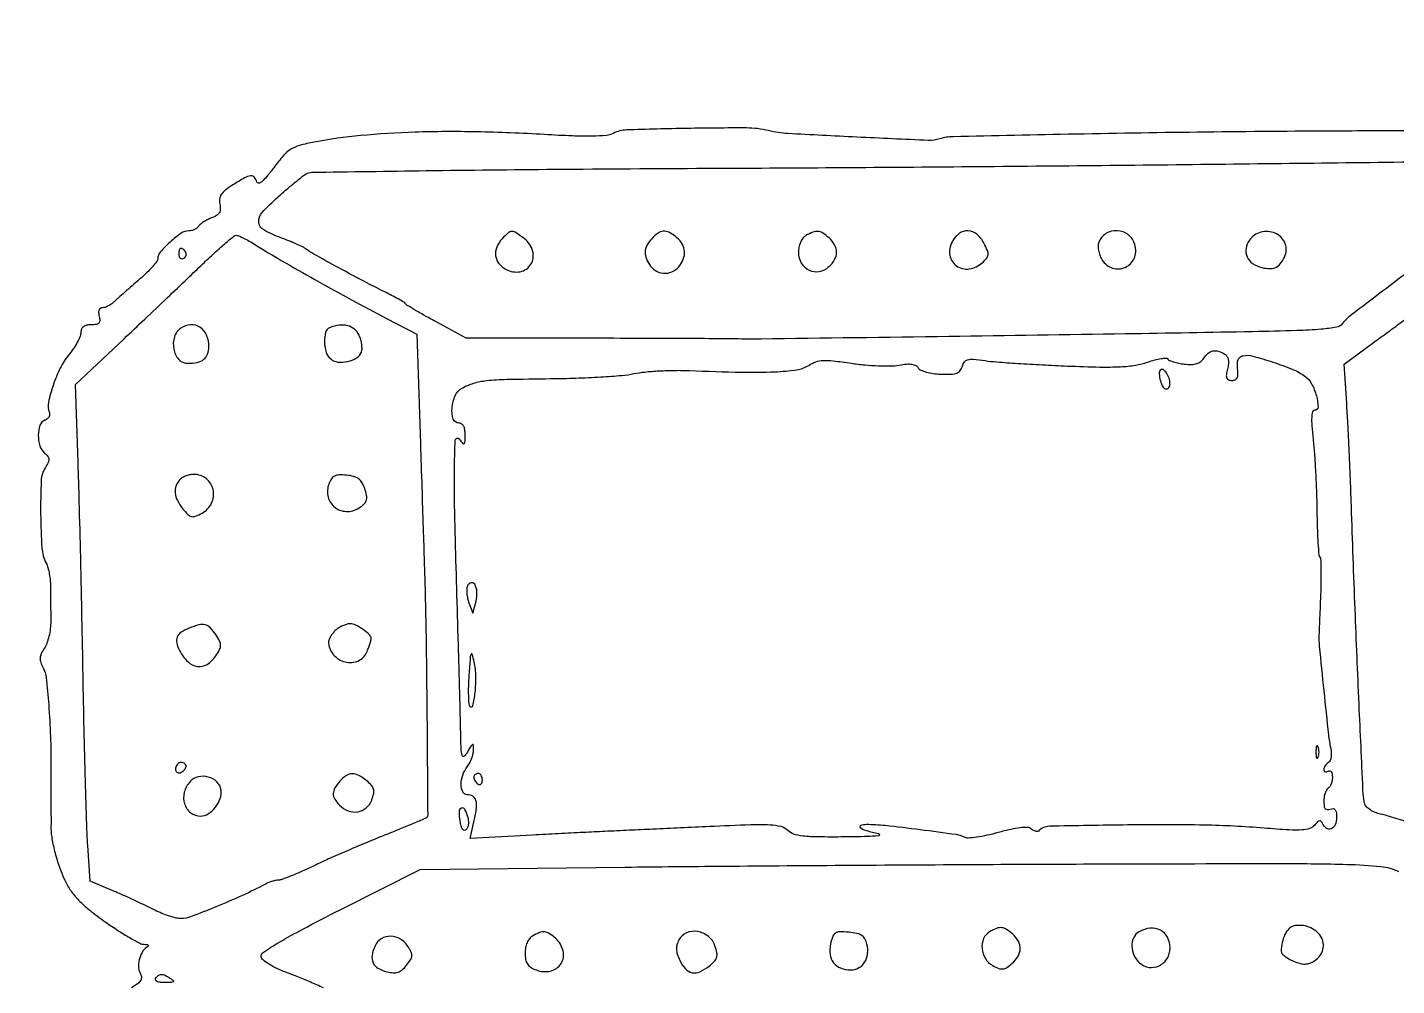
# Model space of a CAD drawing. Extents: x 0 to 2558, y 0 to 3412.
# Drawn here: x 1364.5 to 1685, y 1775.3 to 1999.6 of the extents above; entities that cross this region are included whole.
import ezdxf

# ---------------------------------------------------------------- set-up
doc = ezdxf.new("R2010")
doc.units = 0

msp = doc.modelspace()

# ---------------------------------------------------------------- linework, layer by layer
for points in [[(1286.775, 2242.902503, 0.000001), (1177.44536, 2242.627485, 0.134519)], [(1176.555032, 2242.380365, -0.000002), (1098.265318, 2241.934774, -0.000173)], [(935.98627, 1609.366085, -0.000001), (935.969595, 1631.173089, -0.000019)], [(1923.086218, 2244.376059, -0.000011), (1814.032813, 2244.041497, -0.000207)], [(1102.150613, 2258.328759, 0.000012), (1205.122254, 2258.377188, 0.008936)], [(1688.999327, 1943.360532, 0.000834), (1674.467535, 1932.337623, 0.05971), (1672.305254, 1930.241394, -0.181356), (1670.954699, 1929.449436, -0.020936), (1667.408254, 1928.986946, -0.014396), (1661.666504, 1928.647661, -0.002808), (1651.305254, 1928.392572, -0.000892), (1621.579423, 1927.880818, -0.000341), (1580.206822, 1927.270588, -0.000078), (1536.257336, 1926.659185, -0.010777), (1531, 1926.70019, 0.00594), (1528.550932, 1926.742989, 0.00024), (1519.674204, 1926.788401, 0.00042), (1509.16067, 1926.828313, 0.000298), (1497.358993, 1926.856173), (1467.217987, 1926.90939), (1460.358993, 1930.596328, -0.00416), (1457.694692, 1932.057184, -0.006025), (1455.367954, 1933.395299, -0.003276), (1453.427846, 1934.559612, -0.094872), (1453, 1934.947336, 0.095287), (1452.603491, 1935.306067, 0.006906), (1451.325, 1936.057919, 0.009467), (1449.76007, 1936.910532, 0.007015), (1448, 1937.795522, -0.008183), (1443.380359, 1940.131883, -0.003673), (1437.384383, 1943.34506, -0.002312), (1431.562218, 1946.555374, -0.033837), (1429.597586, 1947.831852, 0.049406), (1428.909482, 1948.249107, 0.007572), (1427.453004, 1948.919241, 0.0084), (1425.703483, 1949.657452, 0.007199), (1423.838173, 1950.376839, -0.03878), (1419.807681, 1952.231228, -0.251803), (1418.645036, 1954.050265, -0.206928), (1419.419151, 1956.290308, -0.026758), (1423.117368, 1959.923038, -0.004241), (1425.211069, 1961.739009, -0.005094), (1427.212067, 1963.410145, -0.004391), (1428.922839, 1964.784664, -0.033649), (1429.772335, 1965.366818, -0.130504), (1431.046511, 1965.724915, -0.000162), (1457.872006, 1966.103462, -0.001423), (1487.942296, 1966.432463, -0.000874), (1523.369951, 1966.65731, 0.000911), (1583.212619, 1967.041555, 0.000828), (1644.980677, 1967.653083, 0.000155), (1704.992899, 1968.365313, 0.033923)], [(1690.843393, 1975.490603, -0.00113), (1670.830549, 1975.363264, 0.001933), (1640.314948, 1975.120119, 0.001966), (1609.973862, 1974.641771, 0.000437), (1581.226284, 1974.050385, 0.07077), (1578.097082, 1973.536577, -0.087077), (1575.398224, 1973.18282, -0.00118), (1558.652111, 1973.949357, -0.001984), (1542.533232, 1974.789422, -0.04618), (1538, 1975.466823, 0.059877), (1532.807647, 1976.098272, 0.004833), (1519.027724, 1975.98445, 0.003066), (1504.74849, 1975.64086, 0.115816), (1501.654761, 1974.815234, -0.102413), (1500.035525, 1974.336822, -0.016673), (1496.74567, 1974.17277, -0.013922), (1492.10269, 1974.225518, -0.005101), (1485.546162, 1974.549709, 0.009801), (1469.63022, 1975.186782, 0.013215), (1455.217217, 1975.099958, 0.01478), (1442.47636, 1974.308876, 0.023499), (1431.658875, 1972.800354, 0.020252), (1428.205564, 1972.006174, 0.074502), (1426.160528, 1971.104485, 0.072914), (1424.447019, 1969.632942, 0.018878), (1422.158875, 1966.791212, -0.012273), (1420.517248, 1964.696374, -0.045501), (1419.337904, 1963.504655, -0.131849), (1418.593741, 1963.156595, -0.405755), (1418.176676, 1963.439245, 0.122476), (1417.649196, 1964.53679, 0.25576), (1416.794588, 1964.876415, 0.097609), (1415.35009, 1964.402335, 0.012996), (1412.579223, 1962.75, 0.023173), (1410.808294, 1961.51216, 0.080417), (1409.854832, 1960.496723, 0.118814), (1409.469944, 1959.464565, 0.085991), (1409.532946, 1958.234018, -0.058708), (1409.654261, 1957.087663, -0.132903), (1409.418343, 1956.255035, -0.121943), (1408.776637, 1955.610309, -0.045465), (1407.620203, 1955.045701, 0.026197), (1406.643407, 1954.614515, 0.025972), (1405.714148, 1954.082433, 0.026886), (1404.95318, 1953.532583, 0.084639), (1404.538122, 1953.061683, -0.09323), (1404.167256, 1952.655107, -0.052964), (1403.594059, 1952.311869, -0.05036), (1402.920267, 1952.078756, -0.058178), (1402.245702, 1952, 0.154627), (1400.514834, 1951.451612, 0.029837), (1397.913743, 1949.376861, 0.028781), (1395.584698, 1947.023897, 0.182678), (1395, 1945.476953, -0.165437), (1394.78319, 1944.839624, -0.016791), (1393.751563, 1943.58812, -0.019573), (1392.377801, 1942.148836, -0.014383), (1390.75, 1940.66018, 0.001555), (1389.00673, 1939.146186, 0.001583), (1387.28317, 1937.630229, 0.001536), (1385.793129, 1936.303084, 0.006551), (1384.916112, 1935.496135, -0.035939), (1384.215381, 1934.923582, -0.033061), (1383.420686, 1934.43949, -0.034708), (1382.652861, 1934.104273, -0.085772), (1382.049481, 1934, 0.148304), (1381.563196, 1933.85252, 0.155957), (1381.252357, 1933.462143, 0.106725), (1381.156603, 1932.83023, 0.048418), (1381.289749, 1932, -0.05366), (1381.440826, 1930.990551, -0.201856), (1381.221836, 1930.403445, -0.169429), (1380.613909, 1930.087143, -0.036036), (1379.40638, 1930, 0.049109), (1378.334092, 1929.894427, 0.110063), (1377.589471, 1929.56589, 0.137315), (1377.154318, 1929.008784, 0.097857), (1377, 1928.227844, -0.099051), (1376.818351, 1927.319895, -0.02506), (1376.167216, 1925.954642, -0.024569), (1375.250126, 1924.439394, -0.022635), (1374.16499, 1922.977844, 0.056587), (1372.174736, 1919.878677, 0.033322), (1370.494296, 1915.804373, 0.031383), (1369.437085, 1911.859221, 0.142321), (1369.633964, 1909.511492, -0.123474), (1369.697525, 1908.987461, -0.100775), (1369.516147, 1908.450711, -0.090824), (1369.116115, 1907.983318, -0.078999), (1368.557471, 1907.660427, 0.222133), (1367.424482, 1906.485482, 0.081556), (1367.030912, 1904.155009, 0.076368), (1367.403223, 1901.655907, 0.145448), (1368.52253, 1899.981302, -0.048988), (1369.275919, 1899.219999, -0.159136), (1369.527304, 1898.565376, -0.12843), (1369.368729, 1897.800538, -0.027414), (1368.694762, 1896.608857, 0.132394), (1367.7173, 1893.517751, 0.012954), (1367.582237, 1885.622508, 0.014193), (1367.874747, 1877.759678, 0.106861), (1368.891972, 1874.201852, -0.058072), (1369.287147, 1873.199046, -0.021106), (1369.616958, 1871.704277, -0.020596), (1369.843222, 1870.022971, -0.023104), (1369.918923, 1868.392163, 0.000618), (1369.921444, 1866.61711, 0.000359), (1369.928633, 1864.486228, 0.000359), (1369.938902, 1862.350894, 0.000606), (1369.950965, 1860.560954, -0.033633), (1369.851341, 1858.882615, -0.026773), (1369.526328, 1857.097167, -0.027496), (1369.04322, 1855.469783, -0.05919), (1368.461412, 1854.300764, 0.034933), (1367.739693, 1853.011111, 0.093319), (1367.475763, 1851.995563, 0.09886), (1367.606245, 1850.989036, 0.042309), (1368.150037, 1849.73981, -0.096784), (1368.871765, 1847.424438, -0.007763), (1369.472926, 1841.025676, -0.010837), (1369.88888, 1833.668317, -0.01062), (1369.989496, 1826.25, 0.000428), (1369.961049, 1822.080166, 0.001554), (1369.953476, 1819.430789, 0.002414), (1369.963092, 1817.537671, 0.004466), (1369.992063, 1816, -0.003208), (1370.010374, 1815.142706, -0.002578), (1370.0194, 1814.220313, -0.002605), (1370.018906, 1813.36774, -0.006652), (1370.007111, 1812.75, 0.047811), (1370.172676, 1810.131904, 0.022092), (1370.860781, 1806.78689, 0.021375), (1371.915157, 1803.251023, 0.024943), (1373.222781, 1800, 0.043374), (1374.623068, 1797.548592, 0.041652), (1376.442338, 1795.339526, 0.032344), (1378.993934, 1793.037887, 0.013368), (1382.718568, 1790.25, 0.00976), (1385.682918, 1788.2381, 0.013063), (1388.452365, 1786.537689, 0.010245), (1390.806543, 1785.239256, 0.119167), (1391.819026, 1784.984687, -0.028674), (1392.489107, 1784.9401, -0.202905), (1392.765394, 1784.780383, -0.363057), (1392.753682, 1784.547481, -0.06045), (1392.384781, 1784.234687, 0.120887), (1391.329762, 1783.096887, 0.070144), (1390.657259, 1781.347478, 0.070553), (1390.497298, 1779.493574, 0.127064), (1390.956291, 1778.048643, -0.130976), (1391.198675, 1777.264747, -0.152753), (1390.9962, 1776.514959, -0.089329), (1390.265789, 1775.723174, -0.025288), (1388.873344, 1774.776782, -0.024888)], [(1687.042559, 1813.752595, 0.007121), (1684.880503, 1814.467857, 0.007207), (1682.838914, 1815.078951, 0.016967), (1681.295329, 1815.46077, -0.043408), (1680.033598, 1815.844611, -0.046803), (1678.890419, 1816.433416, -0.051928), (1678.02099, 1817.126372, -0.129401), (1677.608577, 1817.819499, -0.058127), (1677.223211, 1820.159178, -0.000421), (1676.305441, 1839.976711, -0.001669), (1675.380209, 1861.942293, -0.001272), (1674.508614, 1886, 0.001563), (1674.251335, 1892.989063, 0.00134), (1673.937765, 1900.345194, 0.001349), (1673.616965, 1907.026229, 0.003869), (1673.345704, 1911.664491), (1672.738537, 1920.828982), (1681.119269, 1926.938945, 0.000945), (1684.438439, 1929.368402, 0.001217), (1687.478902, 1931.614111, 0.000925)], [(1433.803826, 1774.799832, 0.003466), (1430.650834, 1776.158248, 0.003482), (1427.545521, 1777.445261, 0.006523), (1425.013477, 1778.435792, -0.021111), (1422.890882, 1779.338383, -0.028093), (1421.051937, 1780.344079, -0.02789), (1419.667979, 1781.316279, -0.18004), (1419.231863, 1782.033415, -0.302518), (1419.673601, 1783.085802, -0.011993), (1423.37994, 1785.419138, -0.013559), (1428.939653, 1788.534597, -0.003941), (1437.671132, 1793.033415), (1456.405492, 1802.5), (1504.452746, 1803.053914, -0.000833), (1527.424486, 1803.280459, -0.000383), (1557.344321, 1803.502717, -0.00038), (1588.818124, 1803.688479, -0.000526), (1617.038558, 1803.803914, -0.000482), (1658.550123, 1803.889984, -0.006863), (1673.376689, 1803.702901, -0.017532), (1681.34363, 1803.21308, -0.094029), (1685.5, 1802, 0.012247)]]:
    msp.add_lwpolyline(points, format="xyb")
for points in [[(1417.867839, 1948.75, 0.007828), (1423.93548, 1945.092583, 0.003773), (1431.816937, 1940.587738, 0.003658), (1440.367839, 1935.867436, 0.004217), (1448.592234, 1931.494941), (1455.684467, 1927.800743), (1456.50565, 1902.150372, -0.000036), (1456.832251, 1891.925769, -0.000045), (1457.134384, 1882.419172, -0.000036), (1457.386799, 1874.43626, -0.000339), (1457.492868, 1871, -0.003919), (1457.82083, 1856.323136, -0.001678), (1458.039531, 1836.707489, -0.00011), (1458.202026, 1815.254155, -0.214291), (1457.932095, 1814.641234, -0.083356), (1457.56495, 1814.407235, -0.000944), (1454.867551, 1813.269293, -0.00288), (1451.737897, 1811.977101, -0.00187), (1448.106377, 1810.517925, 0.0044), (1443.993044, 1808.84093, 0.003093), (1439.392919, 1806.884574, 0.00312), (1435.012931, 1804.957223, 0.006531), (1431.634588, 1803.392119, -0.006583), (1428.829284, 1802.092849, -0.008881), (1426.256174, 1800.996435, -0.006428), (1424.085723, 1800.149128, -0.090075), (1423.264643, 1800, 0.051562), (1422.647303, 1799.936167, 0.022032), (1421.842246, 1799.730497, 0.021519), (1420.995969, 1799.433792, 0.026465), (1420.236431, 1799.082544, -0.014504), (1414.861276, 1796.439022, -0.009885), (1408.609387, 1793.73443, -0.006397), (1402.709631, 1791.407145, -0.090984), (1400.490709, 1791, -0.057834), (1399.345008, 1791.132965, -0.019939), (1397.735806, 1791.579969, -0.019506), (1395.985308, 1792.218608, -0.021403), (1394.344501, 1792.974363, 0.00703), (1392.474215, 1793.901864, 0.003073), (1389.969036, 1795.081771, 0.00304), (1387.293178, 1796.302323, 0.004057), (1384.847962, 1797.37601), (1379.195924, 1799.803295), (1378.622428, 1808.151648, -0.008925), (1378.369466, 1813.133028, -0.00129), (1378.061204, 1823.300796, -0.001462), (1377.762824, 1835.327671, -0.00125), (1377.517212, 1848, 0.000868), (1377.267786, 1861.39784, 0.000728), (1376.957864, 1875.608058, 0.000734), (1376.636669, 1888.593847, 0.002019), (1376.359719, 1897.750837), (1375.733948, 1916.001674), (1387.113975, 1926.750837, 0.00047), (1391.983996, 1931.359547, 0.000379), (1397.20825, 1936.320315, 0.000383), (1402.02493, 1940.908033, 0.000985), (1405.497001, 1944.233214, -0.005756), (1408.244576, 1946.814739, -0.008684), (1410.701947, 1948.993477, -0.004272), (1412.818687, 1950.774421, -0.169569), (1413.381966, 1950.983214, -0.10942), (1413.908484, 1950.877063, -0.01125), (1415.063502, 1950.334132, -0.013593), (1416.423233, 1949.610444, -0.010458)], [(1475.654988, 1950.171259, 0.083972), (1474.376871, 1948.168471, 0.132287), (1474.099151, 1946.160175, 0.140211), (1474.866705, 1944.365978, 0.099465), (1476.565101, 1942.965159, 0.170047), (1479.864279, 1942.451255, 0.216197), (1482.365599, 1944.192725, 0.206064), (1482.773482, 1947.304516, 0.161128), (1480.842595, 1950.153618, 0.016763), (1478.90646, 1951.542133, 0.147359), (1477.909207, 1951.846268, 0.182903), (1477.016248, 1951.51178, 0.028763)], [(1510.654988, 1950.171259, 0.061656), (1509.526418, 1948.564775, 0.112553), (1509.108736, 1947.026227, 0.112158), (1509.398652, 1945.454931, 0.060942), (1510.392046, 1943.75, 0.117734), (1511.954097, 1942.468376, 0.126915), (1513.882795, 1942.076943, 0.122557), (1515.811923, 1942.665553, 0.105322), (1517.367857, 1944.114802, 0.084056), (1518.192508, 1945.851595, 0.114069), (1518.276251, 1947.579674, 0.108455), (1517.58744, 1949.232788, 0.070544), (1516.169134, 1950.75, 0.060644), (1514.660624, 1951.689642, 0.135958), (1513.340576, 1951.910379, 0.130097), (1512.056706, 1951.422263, 0.053345)], [(1546.75, 1950.919901, 0.095942), (1546.041599, 1950.300199, 0.062044), (1545.482708, 1949.361151, 0.055711), (1545.121724, 1948.200864, 0.047615), (1545, 1946.925559, 0.134336), (1545.674672, 1944.459746, 0.152111), (1547.48911, 1942.820417, 0.154633), (1549.889022, 1942.516429, 0.139577), (1552.139854, 1943.626566, 0.079807), (1553.457533, 1945.269569, 0.128705), (1553.917127, 1946.992533, 0.129517), (1553.472728, 1948.71195, 0.081356), (1552.171259, 1950.345012, 0.037623), (1550.726429, 1951.46717, 0.120451), (1549.586946, 1951.877178, 0.120862), (1548.389114, 1951.714594, 0.038005)], [(1580.965159, 1949.434899, 0.16479), (1580.443175, 1946.295327, 0.20378), (1582.014062, 1943.811554, 0.189523), (1585.006239, 1943.110344, 0.148874), (1588.045362, 1944.541052, 0.036619), (1589.065958, 1945.610503, 0.152025), (1589.398768, 1946.426914, 0.121462), (1589.246621, 1947.391788, 0.01978), (1588.437217, 1949.12141, 0.099117), (1586.768236, 1951.207219, 0.165599), (1584.694139, 1952.012042, 0.173052), (1582.626961, 1951.370824, 0.109411)], [(1615.950415, 1950.440253, 0.071061), (1615.413603, 1949.566341, 0.081743), (1615.175614, 1948.617837, 0.069257), (1615.2367, 1947.519986, 0.035761), (1615.598094, 1946.190253, 0.167241), (1617.504428, 1943.775504, 0.181123), (1620.424148, 1943.14481, 0.186086), (1622.982551, 1944.58793, 0.174039), (1624, 1947.422445, 0.152592), (1623.174621, 1950.064009, 0.152777), (1620.992482, 1951.764209, 0.154759), (1618.253022, 1951.905699, 0.156918)], [(1650.604263, 1949.845394, 0.111065), (1649.791661, 1947.867338, 0.148124), (1650.033496, 1945.951159, 0.1373), (1651.32955, 1944.388943, 0.090106), (1653.472029, 1943.417664, 0.060022), (1655.419499, 1943.170966, 0.124947), (1656.894991, 1943.535957, 0.12271), (1658.034658, 1944.566808, 0.056787), (1658.959318, 1946.352327, 0.205744), (1658.835767, 1949.332214, 0.183918), (1656.579229, 1951.475929, 0.165389), (1653.262889, 1951.702396, 0.176848)], [(1401.457295, 1947.069098, -0.108373), (1401.598899, 1946.665803, -0.099685), (1401.565079, 1946.22714, -0.095498), (1401.360589, 1945.820631, -0.090427), (1401.016312, 1945.510081, -0.136093), (1400.63036, 1945.397824, -0.190788), (1400.298542, 1945.524436, -0.140899), (1400.074611, 1945.890269, -0.067432), (1400, 1946.440983, -0.039415), (1400.085158, 1947.519563, -0.25701), (1400.407182, 1947.933879, -0.315493), (1400.86686, 1947.838655, -0.050477)], [(1400.412284, 1929.234687, 0.171247), (1398.904665, 1927.199363, 0.121859), (1398.744972, 1924.3411, 0.134083), (1399.920553, 1921.927747, 0.216002), (1401.967903, 1921, 0.049383), (1404.250519, 1921.225995, 0.116225), (1405.79786, 1921.933358, 0.140786), (1406.688884, 1923.153187, 0.088011), (1407, 1924.906989, 0.102661), (1406.443403, 1927.589273, 0.146115), (1404.886256, 1929.44029, 0.162674), (1402.705457, 1930.017421, 0.133342)], [(1435.25, 1929.337719, 0.238118), (1434.291185, 1928.243939, 0.071257), (1434.040606, 1925.97382, 0.067547), (1434.447576, 1923.562893, 0.144993), (1435.487014, 1922.010777, 0.149471), (1437.17779, 1921.30393, 0.079163), (1439.466765, 1921.438596, 0.08056), (1441.559382, 1922.268435, 0.168077), (1442.674279, 1923.593569, 0.087268), (1442.822347, 1924.353983, 0.037216), (1442.763938, 1925.392578, 0.035368), (1442.534236, 1926.518307, 0.038903), (1442.152898, 1927.56377, 0.111891), (1441.069058, 1928.988363, 0.111969), (1439.477221, 1929.806097, 0.096091), (1437.482432, 1929.925827, 0.063054)], [(1644.80799, 1923.13983, -0.11828), (1645.323019, 1922.608834, -0.088376), (1645.610053, 1921.842484, -0.068897), (1645.65421, 1920.850882, -0.038226), (1645.449582, 1919.655143, 0.025275), (1645.182061, 1918.303276, 0.128067), (1645.265643, 1917.545949, 0.216417), (1645.675337, 1917.14076, 0.088633), (1646.463157, 1917, 0.104093), (1647.228167, 1917.161008, 0.175369), (1647.697149, 1917.608619, 0.113405), (1647.89203, 1918.420217, 0.031761), (1647.821566, 1919.731445, -0.037355), (1647.767932, 1920.992303, -0.093813), (1647.967233, 1921.886736, -0.131039), (1648.423838, 1922.466739, -0.11302), (1649.134322, 1922.782492, -0.114923), (1651.357746, 1922.70303, -0.013973), (1656.066661, 1921.284947, -0.01704), (1660.740969, 1919.55464, -0.057715), (1663.585348, 1917.986272, -0.116506), (1665.128546, 1916.225418, -0.053454), (1666.270053, 1913.374458, -0.06407), (1666.644544, 1910.829027, -0.419527), (1665.830395, 1910, 0.336956), (1665.353709, 1909.63761, 0.054982), (1665.155379, 1908.415744, 0.032255), (1665.182544, 1906.392534, 0.009088), (1665.485434, 1903.25, -0.010831), (1665.791647, 1899.952633, -0.004525), (1666.067764, 1895.496813, -0.004474), (1666.277515, 1890.720885, -0.005785), (1666.380038, 1886.334895, 0.004866), (1666.464777, 1882.400119, 0.007486), (1666.622192, 1878.9979, 0.003139), (1666.817354, 1876.110347, 0.179435), (1667.035936, 1875.632293, -0.18777), (1667.240242, 1875.165708, -0.004739), (1667.31555, 1872.815324, -0.009511), (1667.325436, 1870.016141, -0.006265), (1667.235224, 1866.797397, 0.000031), (1667.103506, 1863.545964, 0.000043), (1666.986363, 1860.643611, 0.000025), (1666.887896, 1858.19561, 0.000593), (1666.860777, 1857.5, 0.033898), (1666.942522, 1854.775106, 0.001203), (1667.992942, 1844.323407, 0.001398), (1669.084365, 1834.003548, 0.027734), (1669.602158, 1830.867217, -0.041387), (1669.748323, 1829.801851, -0.051532), (1669.699043, 1828.804156, -0.060328), (1669.475851, 1828.006518, -0.157245), (1669.09417, 1827.5582, 0.059207), (1668.675636, 1827.225353, 0.050634), (1668.321412, 1826.78686, 0.053081), (1668.080066, 1826.314368, 0.091802), (1668, 1825.881966, 0.117858), (1668.079239, 1825.550471, 0.186277), (1668.29375, 1825.357263, 0.154201), (1668.617617, 1825.338175, 0.076764), (1669, 1825.5, -0.195087), (1669.378235, 1825.564242, -0.183858), (1669.70625, 1825.348987, -0.1076), (1669.928341, 1824.840809, -0.049451), (1670, 1824.118034, -0.045566), (1669.925948, 1823.307139, -0.045713), (1669.70625, 1822.523987, -0.049743), (1669.383658, 1821.879804, -0.113876), (1669, 1821.5, 0.129543), (1668.615557, 1821.095167, 0.045759), (1668.29375, 1820.355694, 0.041688), (1668.073857, 1819.44003, 0.038107), (1668, 1818.472368, 0.034592), (1668.076515, 1817.367727, 0.13767), (1668.345908, 1816.751173, 0.217515), (1668.813553, 1816.521289, 0.099056), (1669.5, 1816.638374, -0.105503), (1670.193626, 1816.747593, -0.223804), (1670.661354, 1816.495463, -0.129766), (1670.926799, 1815.826907, -0.029975), (1671, 1814.606989, -0.106749), (1670.648208, 1812.978014, -0.191149), (1669.677496, 1812.041125, -0.253562), (1668.547652, 1812.162172, -0.153376), (1667.698085, 1813.25, 0.093146), (1667.399262, 1813.743565, 0.262322), (1667.030622, 1813.868824, 0.143305), (1666.551007, 1813.625072, 0.026976), (1665.864752, 1812.905895, -0.133524), (1664.678689, 1812.099194, -0.067658), (1662.894236, 1811.74361, -0.031115), (1659.912912, 1811.745482, -0.004781), (1654, 1812.174322, 0.015922), (1639.98677, 1812.877249, 0.007744), (1622.064469, 1812.927237, 0.002401), (1603.751863, 1812.606696, 0.193122), (1601.170049, 1811.503383, -0.196017), (1600.897806, 1811.388834, -0.074462), (1600.48186, 1811.44639, -0.059062), (1599.994992, 1811.654615, -0.042675), (1599.509787, 1811.991878, 0.166381), (1598.6312, 1812.325576, 0.035607), (1596.977043, 1812.262785, 0.028134), (1594.715801, 1811.885378, 0.012216), (1591.758546, 1811.142653, -0.014289), (1589.141829, 1810.496972, -0.018772), (1586.719682, 1810.066705, -0.016486), (1584.711715, 1809.854488, -0.142521), (1583.840768, 1810.040861, 0.089192), (1581.9766, 1810.650428, 0.002442), (1573.467766, 1811.790872, 0.004935), (1565.325788, 1812.76011, 0.027161), (1560.912894, 1813, 0.078186), (1559.540191, 1812.784027, 0.614515), (1559.463789, 1812.300263, 0.091027), (1560.910284, 1811.612495, 0.017684), (1563.738957, 1810.959376, -0.367246), (1563.979422, 1810.659159, -0.375254), (1563.721472, 1810.380355, -0.02056), (1560.996775, 1810.202639, -0.003543), (1555.821429, 1810.114999, -0.005136), (1549.544056, 1810.117667, -0.026059), (1546.053736, 1810.337159, -0.048814), (1543.878288, 1810.806436, -0.11941), (1542.489064, 1811.653793, 0.137792), (1540.926238, 1812.531132, 0.047489), (1538.337288, 1812.903293, 0.020938), (1533.841151, 1812.930245, 0.002664), (1524.167635, 1812.531422, -0.000091), (1517.419726, 1812.218424, -0.000102), (1510.927368, 1811.919797, -0.000094), (1505.400231, 1811.667738, -0.000551), (1502.5, 1811.539226, 0.001529), (1499.682893, 1811.408879, 0.000306), (1494.659447, 1811.157972, 0.000323), (1488.813095, 1810.858587, 0.000302), (1482.830033, 1810.544703), (1468.160066, 1809.766212), (1469.099463, 1813.94716, 0.02318), (1469.619866, 1816.896274, 0.099261), (1469.496376, 1818.668636, 0.192913), (1468.76572, 1819.632604, 0.136099), (1467.440983, 1820, -0.288393), (1466.418034, 1820.643546, -0.113445), (1466.035754, 1822.338921, -0.081119), (1466.408012, 1824.560357, -0.080081), (1467.468197, 1826.55887, 0.042156), (1468.030097, 1827.448583, 0.030819), (1468.504044, 1828.517293, 0.0314), (1468.828804, 1829.593729, 0.058078), (1468.932761, 1830.5, 0.016935), (1468.893243, 1831.607007, 0.494518), (1468.688911, 1831.741681, 0.17521), (1468.368287, 1831.480991, 0.005481), (1467.5, 1830, -0.077579), (1466.722481, 1829.026947, -0.563169), (1466.260576, 1829.161776, -0.057545), (1466.033795, 1830.703684, -0.002668), (1465.89748, 1836, 0.001096), (1465.804114, 1840.132607, 0.000465), (1465.661586, 1845.675, 0.00046), (1465.498477, 1851.592146, 0.000601), (1465.337922, 1857, -0.001155), (1464.597312, 1882.912172, -0.007774), (1464.4595, 1895.770792, -0.011855), (1464.66696, 1903.038396, -0.699164), (1465.561598, 1903.313395, 0.012567), (1466.417588, 1902.241385, 0.381919), (1466.731429, 1902.196454, 0.240358), (1466.924256, 1902.539907, 0.007062), (1466.968197, 1904.25, 0.038784), (1466.889612, 1905.439601, 0.086943), (1466.608397, 1906.296967, 0.126574), (1466.136915, 1906.81105, 0.145204), (1465.5, 1907, -0.324867), (1464.183003, 1907.956663, -0.10175), (1463.895192, 1910.526123, -0.081963), (1464.654984, 1913.443042, -0.161329), (1466.25, 1915.195929, -0.054922), (1468.941047, 1916.342839, -0.046754), (1471.967811, 1916.955473, -0.021495), (1476.707007, 1917.255787, -0.002693), (1487, 1917.409312, 0.006152), (1492.917979, 1917.538538, 0.006547), (1498.709375, 1917.812272, 0.006262), (1503.683639, 1918.175278, 0.029915), (1506.5, 1918.587063, -0.026723), (1508.973282, 1918.964817, -0.010768), (1512.38125, 1919.22636, -0.010619), (1516.070762, 1919.351193, -0.013238), (1519.5, 1919.303557, 0.004568), (1531.674276, 1918.923252, 0.016461), (1539.437908, 1919.007298, 0.023655), (1544.614986, 1919.479952, 0.110874), (1547.397283, 1920.524654, -0.060946), (1549.047783, 1921.338899, -0.071884), (1550.755831, 1921.672774, -0.041847), (1553.129654, 1921.591728, -0.008166), (1557.3741, 1921.019084, 0.014336), (1560.511288, 1920.635174, 0.013311), (1563.743913, 1920.419955, 0.013429), (1566.628178, 1920.382451, 0.042924), (1568.54133, 1920.573731, -0.022905), (1570.277147, 1920.817714, -0.058584), (1571.544396, 1920.788316, -0.087227), (1572.44273, 1920.496347, -0.133018), (1573.037666, 1919.939056, 0.152199), (1573.643586, 1919.412808, 0.035536), (1574.926963, 1918.955913, 0.033156), (1576.556849, 1918.617554, 0.026168), (1578.352171, 1918.462634, 0.016285), (1580.761824, 1918.459777, 0.080066), (1582.092725, 1918.717356, 0.143172), (1582.880216, 1919.298036, 0.099131), (1583.367945, 1920.299021, -0.092762), (1583.856086, 1921.333822, -0.177123), (1584.607714, 1921.841906, -0.084105), (1585.925507, 1921.942245, -0.011332), (1588.693935, 1921.623913, 0.015101), (1591.421613, 1921.331079, 0.002954), (1596.347593, 1920.981539, 0.003133), (1602.096237, 1920.643898, 0.002898), (1608, 1920.368557, 0.004922), (1615.561784, 1920.134328, 0.017353), (1620.424104, 1920.200359, 0.02687), (1623.915793, 1920.557779, 0.045644), (1626.760942, 1921.275056, -0.01852), (1628.42846, 1921.792979, -0.02824), (1629.911171, 1922.105365, -0.027194), (1631.083065, 1922.219173, -0.271291), (1631.501674, 1921.997292, 0.158054), (1631.884682, 1921.672254, 0.02416), (1632.839847, 1921.332354, 0.025005), (1634.045638, 1921.032707, 0.019341), (1635.383411, 1920.823818, 0.030835), (1637.045251, 1920.733044, 0.072955), (1638.267638, 1920.921209, 0.094656), (1639.184315, 1921.406785, 0.084366), (1639.901154, 1922.21333, -0.078372), (1640.887594, 1923.350195, -0.128978), (1642.030747, 1923.89279, -0.122263), (1643.338114, 1923.818587, -0.066393)], [(1629.790457, 1919.457124, 0.218694), (1629.451828, 1918.543058, 0.053395), (1629.750882, 1916.922729, 0.054019), (1630.373479, 1915.438291, 0.272922), (1631.116631, 1915, 0.140899), (1631.452271, 1915.096498, 0.101319), (1631.736012, 1915.367188, 0.086085), (1631.924352, 1915.772237, 0.069045), (1631.984687, 1916.25, 0.080321), (1631.761559, 1917.530282, 0.066895), (1631.139652, 1918.765478, 0.092595), (1630.393446, 1919.512742, 0.361305)], [(1400.2, 1893.8, 0.110038), (1399.290893, 1892.369748, 0.112173), (1399.083352, 1890.69915, 0.092295), (1399.624663, 1888.843841, 0.053227), (1400.892589, 1886.88432, 0.026234), (1402.072575, 1885.574015, 0.145747), (1402.896507, 1885.128416, 0.14812), (1403.822877, 1885.209951, 0.027383), (1405.392589, 1885.942515, 0.15898), (1407.598927, 1888.244995, 0.165164), (1407.979725, 1891.366707, 0.17263), (1406.386853, 1893.977149, 0.171921), (1403.5, 1895, 0.049362), (1402.607922, 1894.911715, 0.037889), (1401.664375, 1894.6475, 0.038897), (1400.811593, 1894.259976, 0.070395)], [(1435.086575, 1892.813996, 0.155219), (1434.894223, 1889.693924, 0.174115), (1436.564741, 1887.205326, 0.170268), (1439.471165, 1886.31409, 0.148991), (1442.4845, 1887.365008, 0.048978), (1443.467191, 1888.24311, 0.130774), (1443.900563, 1889.068284, 0.110626), (1443.903789, 1890.087396, 0.029783), (1443.459188, 1891.652748, 0.048063), (1442.804395, 1893.071727, 0.100655), (1441.99811, 1893.974461, 0.095789), (1440.875335, 1894.517023, 0.040661), (1439.223395, 1894.813996, 0.031266), (1437.520026, 1894.872079, 0.105869), (1436.44517, 1894.609752, 0.130044), (1435.696542, 1893.967627, 0.058476)], [(1467.496676, 1868.851933, 0.08095), (1467.342964, 1868.11213, 0.03372), (1467.367611, 1867.089719, 0.03225), (1467.542807, 1865.975761, 0.03597), (1467.856172, 1864.934716), (1468.784556, 1862.5), (1469.519062, 1865.323216, 0.07787), (1469.732223, 1867.467207, 0.116546), (1469.19925, 1869.263874, 0.346804), (1468.325344, 1869.615688, 0.234002)], [(1402.352327, 1859.006691, 0.051573), (1400.501816, 1858.027826, 0.144879), (1399.574788, 1856.912432, 0.158544), (1399.449319, 1855.540573, 0.065471), (1400.10346, 1853.770667, 0.077397), (1402.047391, 1851.15573, 0.158421), (1404.308903, 1850.027314, 0.181426), (1406.583498, 1850.51298, 0.105754), (1408.591957, 1852.5, 0.024542), (1409.492593, 1854.033744, 0.121059), (1409.73002, 1855, 0.121059), (1409.492593, 1855.966256, 0.024542), (1408.591957, 1857.5, 0.048106), (1407.320871, 1859.084188, 0.141316), (1406.117638, 1859.769457, 0.123186), (1404.629248, 1859.757249, 0.032551)], [(1436.571429, 1858.428571, 0.02868), (1435.970017, 1857.753904, 0.030303), (1435.461607, 1857.026671, 0.031796), (1435.104628, 1856.350849, 0.105993), (1435, 1855.86283, 0.173638), (1436.076599, 1852.856176, 0.159788), (1438.855263, 1851.089988, 0.17216), (1441.983882, 1851.377599, 0.196166), (1444.024751, 1853.5651, 0.004368), (1444.398352, 1854.574195, 0.006097), (1444.713521, 1855.483471, 0.003838), (1444.962545, 1856.250868, 0.076677), (1445, 1856.493671, 0.205265), (1444.596629, 1857.434836, 0.03737), (1443.095483, 1858.664427, 0.039763), (1441.35802, 1859.687321, 0.113637), (1440, 1860, 0.068562), (1439.174536, 1859.886274, 0.039005), (1438.226786, 1859.538393, 0.038141), (1437.309473, 1859.030083, 0.05083)], [(1467.853204, 1848, 0.010245), (1467.727122, 1845.450899, 0.014345), (1467.726568, 1843.17078, 0.01061), (1467.819739, 1841.296321, 0.15468), (1468.061262, 1840.687761, 0.62139), (1468.796052, 1840.856663, 0.033064), (1469.31338, 1843.930207, 0.028823), (1469.481285, 1847.830742, 0.052188), (1469.102702, 1851, 0.012732), (1468.617228, 1852.91215, 0.711213), (1468.361696, 1852.927571, 0.079384), (1468.153861, 1852.064135, 0.001967)], [(1666.157895, 1830, 0.017491), (1666.189089, 1829.10856, 0.078554), (1666.306058, 1828.601562, 0.447206), (1666.474999, 1828.540618, 0.174857), (1666.662281, 1828.75, 0.057986), (1666.818615, 1829.320008, 0.037979), (1666.87034, 1830, 0.037979), (1666.818615, 1830.679992, 0.057986), (1666.662281, 1831.25, 0.174857), (1666.474999, 1831.459382, 0.447206), (1666.306058, 1831.398438, 0.078554), (1666.189089, 1830.89144, 0.017491)], [(1399.468963, 1826.949781, 0.116221), (1399.141241, 1825.967994, 0.258096), (1399.448742, 1825.268926, 0.251496), (1400.214666, 1825.146534, 0.113251), (1401.103799, 1825.703799, 0.053431), (1401.515485, 1826.214314, 0.136091), (1401.655459, 1826.664644, 0.169261), (1401.531428, 1827.059296, 0.094625), (1401.156231, 1827.403444, 0.105525), (1400.716563, 1827.560607, 0.099247), (1400.240657, 1827.529717, 0.096292), (1399.801911, 1827.315254, 0.09291)], [(1402.561771, 1823.068256, 0.122042), (1401.217811, 1820.564771, 0.137959), (1401.284172, 1817.844557, 0.156139), (1402.716473, 1815.788052, 0.16463), (1405.045012, 1815, 0.146818), (1406.813036, 1815.530592, 0.0808), (1408.488375, 1817.07376, 0.078792), (1409.625461, 1819.116507, 0.124511), (1409.830358, 1821.100216, 0.165316), (1408.864467, 1822.990029, 0.127234), (1406.83815, 1824.14358, 0.123842), (1404.462009, 1824.18633, 0.152872)], [(1437.654988, 1823.171259, 0.047033), (1436.467677, 1821.581786, 0.133956), (1436.087546, 1820.266018, 0.14376), (1436.439356, 1818.998002, 0.057361), (1437.571429, 1817.571429, 0.10488), (1439.609459, 1816.246629, 0.131065), (1441.845052, 1816.007038, 0.139473), (1443.803162, 1816.90753, 0.125472), (1445.09036, 1818.737664, 0.033714), (1445.559099, 1820.275168, 0.119488), (1445.549544, 1821.29899, 0.123888), (1445.073363, 1822.183839, 0.037497), (1443.954825, 1823.237664, 0.043556), (1442.05407, 1824.520265, 0.129996), (1440.545246, 1824.902323, 0.146402), (1439.15549, 1824.470472, 0.060879)], [(1469, 1824.059017, 0.089642), (1469.073302, 1823.653442, 0.053229), (1469.29375, 1823.2129, 0.051032), (1469.617485, 1822.806203, 0.06081), (1470, 1822.5, 0.139169), (1470.379648, 1822.392057, 0.191142), (1470.70625, 1822.521475, 0.138808), (1470.926733, 1822.889346, 0.066118), (1471, 1823.440983, 0.062283), (1470.925455, 1824.037096, 0.080552), (1470.70625, 1824.542039, 0.097988), (1470.381379, 1824.879982, 0.153634), (1470, 1825, 0.092995), (1469.618268, 1824.928382, 0.096318), (1469.29375, 1824.723586, 0.099231), (1469.076556, 1824.418051, 0.105429)], [(1467.531949, 1814.899337, -0.050888), (1467.714642, 1814.023496, -0.05099), (1467.716486, 1813.129406, -0.05581), (1467.549184, 1812.349578, -0.116159), (1467.223907, 1811.823907, -0.216854), (1466.78242, 1811.658584, -0.230344), (1466.383375, 1811.887901, -0.089103), (1466.049715, 1812.637696, -0.023811), (1465.797763, 1813.92457, -0.032659), (1465.622554, 1816.098165, -0.275106), (1466.092776, 1816.916027, -0.425625), (1466.788531, 1816.706341, -0.04151)], [(1589.75, 1787.919901, 0.16326), (1588.341312, 1786.312856, 0.122943), (1587.984537, 1783.974322, 0.115259), (1588.771012, 1781.62287, 0.13255), (1590.490284, 1780.0052, 0.030719), (1591.931612, 1779.344215, 0.119601), (1592.897459, 1779.217465, 0.123722), (1593.795877, 1779.549265, 0.033911), (1594.990284, 1780.491207, 0.073632), (1596.400784, 1782.206369, 0.129425), (1596.911634, 1783.957704, 0.134242), (1596.487187, 1785.688469, 0.082147), (1595.171259, 1787.345012, 0.037623), (1593.726429, 1788.46717, 0.120451), (1592.586946, 1788.877178, 0.120862), (1591.389114, 1788.714594, 0.038005)], [(1624.75, 1787.919901, 0.151198), (1623.497347, 1786.556971, 0.115412), (1623.066015, 1784.565843, 0.10374), (1623.555052, 1782.411491, 0.101667), (1624.870334, 1780.617346, 0.150612), (1627.071983, 1779.590016, 0.149821), (1629.475111, 1779.977385, 0.143812), (1631.317366, 1781.669396, 0.136391), (1632, 1784.125331, 0.119979), (1631.390087, 1786.630498, 0.153944), (1629.725514, 1788.302665, 0.147053), (1627.338221, 1788.762208, 0.106795)], [(1660.852625, 1789.261879, 0.158325), (1659.796786, 1788.636991, 0.068419), (1658.882988, 1787.259522, 0.058664), (1658.246017, 1785.411426, 0.050699), (1658.013655, 1783.37132, 0.182205), (1658.200642, 1782.856445, 0.045567), (1658.853348, 1782.222383, 0.040548), (1659.785476, 1781.586338, 0.03127), (1660.89136, 1781.045, 0.029204), (1662.446733, 1780.504749, 0.07508), (1663.624543, 1780.35551, 0.086082), (1664.695823, 1780.567746, 0.047767), (1665.89136, 1781.164226, 0.192499), (1667.771675, 1783.731222, 0.204917), (1667.300097, 1786.802007, 0.167603), (1664.567808, 1789.020827, 0.143548)], [(1445.876994, 1784.629376, 0.064752), (1445.188994, 1782.391016, 0.150291), (1445.413414, 1780.667336, 0.155174), (1446.558069, 1779.40288, 0.070438), (1448.648089, 1778.552188, 0.042131), (1450.137789, 1778.309192, 0.099112), (1451.251355, 1778.443575, 0.10003), (1452.221063, 1778.995031, 0.043444), (1453.255454, 1780.067145, 0.027853), (1454.194917, 1781.36936, 0.119391), (1454.504238, 1782.26768, 0.132517), (1454.352032, 1783.156829, 0.037588), (1453.663171, 1784.393636, 0.109853), (1451.819823, 1786.176248, 0.130623), (1449.507286, 1786.866449, 0.146179), (1447.346652, 1786.291592, 0.149328)], [(1482.75, 1786.919901, 0.095942), (1482.041599, 1786.300199, 0.062044), (1481.482708, 1785.361151, 0.055711), (1481.121724, 1784.200864, 0.047615), (1481, 1782.925559, 0.044106), (1481.132299, 1781.428702, 0.100247), (1481.547546, 1780.377285, 0.105686), (1482.322472, 1779.604146, 0.052632), (1483.565475, 1778.975106, 0.146483), (1486.96287, 1778.728622, 0.201087), (1489.436092, 1780.47699, 0.203413), (1489.906952, 1783.447378, 0.148858), (1488.171259, 1786.345012, 0.037623), (1486.726429, 1787.46717, 0.120451), (1485.586946, 1787.877178, 0.120862), (1484.389114, 1787.714594, 0.038005)], [(1517.021031, 1786.039297, 0.054284), (1516.561524, 1784.89857, 0.07874), (1516.434673, 1783.822269, 0.069187), (1516.643768, 1782.659956, 0.032711), (1517.212205, 1781.243123, 0.070309), (1518.552366, 1779.229937, 0.162162), (1520.109684, 1778.335056, 0.156881), (1521.929675, 1778.53827, 0.064649), (1524.0672, 1779.853331, 0.032899), (1525.323669, 1781.01551, 0.119409), (1525.861309, 1781.95257, 0.121147), (1525.906428, 1783.024027, 0.034328), (1525.461797, 1784.645332, 0.140042), (1523.916902, 1786.834385, 0.129285), (1521.401051, 1787.96035, 0.140183), (1518.810385, 1787.661415, 0.173193)], [(1552.513506, 1785.061491, 0.087144), (1552.410373, 1782.627952, 0.132117), (1553.219424, 1780.683038, 0.135545), (1554.875236, 1779.438779, 0.094021), (1557.188025, 1779, 0.12192), (1559.088906, 1779.470504, 0.129702), (1560.499669, 1780.767086, 0.116562), (1561.183214, 1782.714874, 0.086336), (1561.030309, 1785, 0.062884), (1560.545243, 1786.270692, 0.124339), (1559.823843, 1787.06446, 0.09697), (1558.681977, 1787.53701, 0.028756), (1556.802022, 1787.804909, 0.022342), (1554.672488, 1787.888809, 0.141894), (1553.644503, 1787.585172, 0.164858), (1553.018279, 1786.802664, 0.032995)], [(1398, 1777, -0.046037), (1398.616325, 1776.515969, -0.464355), (1398.600168, 1776.229858, -0.149908), (1398.116157, 1776.054644, -0.01107), (1396.690983, 1776.015313, -0.031127), (1395.616019, 1776.076417, -0.075986), (1394.853834, 1776.28793, -0.157247), (1394.494373, 1776.612423, -0.27625), (1394.5, 1777, -0.088664), (1395.118496, 1777.690509, -0.167411), (1395.817281, 1777.931224, -0.113655), (1396.714104, 1777.724699, -0.030273)]]:
    msp.add_lwpolyline(points, format="xyb", close=True)

doc.saveas('drawing.dxf')
